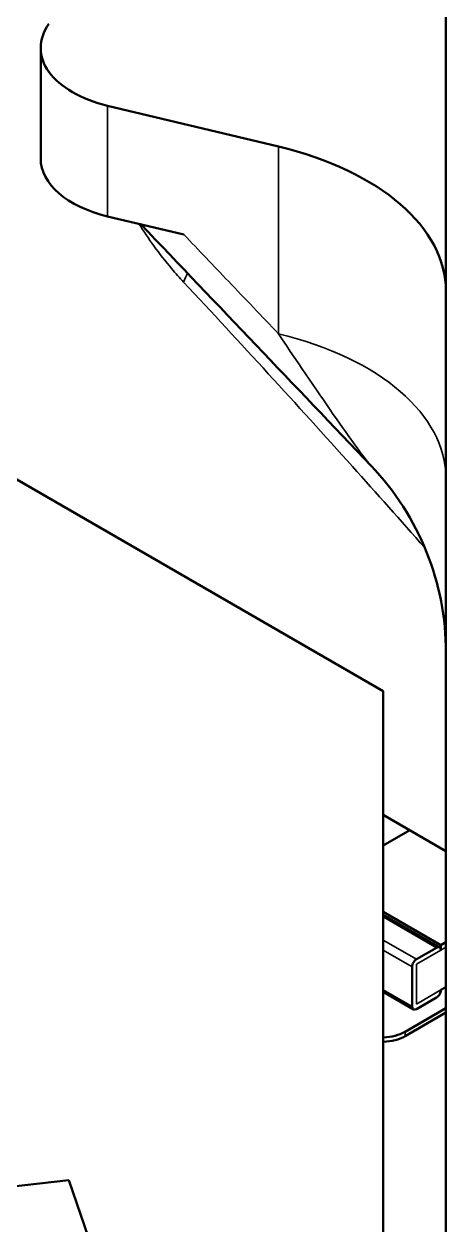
# Model space of a CAD drawing. Header units: inches. Extents: x -20.7 to 49, y -43 to 17.2.
# Drawn here: x 21.039 to 21.407, y 12.522 to 13.569 of the extents above; entities that cross this region are included whole.
import ezdxf

# ---------------------------------------------------------------- set-up
doc = ezdxf.new("R2010")
doc.units = ezdxf.units.IN
doc.header["$MEASUREMENT"] = 0
doc.layers.add('Visible (ANSI)', color=7, linetype='Continuous', lineweight=50)
doc.layers.add('Visible Narrow (ANSI)', color=7, linetype='Continuous', lineweight=35)

msp = doc.modelspace()

# ---------------------------------------------------------------- linework, layer by layer
at = {"layer": 'Visible (ANSI)'}
for p, q in [((21.40685320443023, 13.81209344776254), (21.40685320443024, 11.69817317080842)), ((21.05390107940404, 13.5477658822411), (21.05390107940405, 13.45132927819452)), ((20.42718408847555, 13.52132554148209), (21.35231009690958, 12.98720388791499)), ((21.11223020390498, 13.49736568411882), (21.26103039317789, 13.46178066766827)), ((21.17867895926851, 13.38503810531023), (21.11223020390498, 13.40092908007223)), ((21.35231009690958, 12.98720388791499), (21.35231009690958, 11.68228725987294)), ((21.40685320443024, 12.84772740729672), (21.35231009690959, 12.87921788510621)), ((21.35231009690959, 12.8524006319471), (21.37553451297481, 12.86580926223918)), ((21.40250320576303, 12.7656556960052), (21.35231009690959, 12.79463468486602)), ((21.40140244131172, 12.76374911619413), (21.35231009690959, 12.79209257875459)), ((21.38120649167503, 12.75336002558489), (21.39874496210044, 12.76348587181338)), ((21.40250320576303, 12.7656556960052), (21.40685320443024, 12.76816717029742)), ((21.40250320576303, 12.7613160488231), (21.40250320576303, 12.7656556960052)), ((21.37744824801244, 12.7121333767542), (21.37744824801244, 12.74685055421097)), ((21.37854901246376, 12.70970030938318), (21.35231009690959, 12.72484934595281)), ((21.38120649167503, 12.70996355376392), (21.39874496210044, 12.72008939999242)), ((21.40250320576303, 12.72659887136633), (21.40685320443024, 12.72911034565855)), ((21.40685320443024, 12.7107873882196), (21.37118451319953, 12.69019404833232)), ((21.40685320443024, 12.70692992405774), (21.37118451319953, 12.68633658417045)), ((21.07835228281793, 12.56085672994911), (20.98567965789794, 12.55021401027047)), ((21.07835228281793, 12.56085672994911), (21.09909023043381, 12.50066409438703))]:
    msp.add_line(p, q, dxfattribs=at)
msp.add_arc((21.17063273198929, 13.02060674153046), 0.2362204724409449, 0, 43.60997971697441, dxfattribs=at)
for centre, major_axis, ratio, start_param, end_param in [((21.14838926838042, 13.5477658822411), (-0.09448818897637798, -3.606039351636827e-16), 0.5773502691896224, 5.89048622548086, 7.461282552275766), ((21.17063273198929, 13.33578017236256), (0.2362204724409449, 8.392237036536617e-16), 0.5773502691896226, 0, 1.178097245096158), ((21.14838926838042, 13.45132927819452), (-0.09448818897637797, -5.070309876240875e-16), 0.5773502691896225, 0, 1.178097245096131), ((3253.063323515339, 2351.863667980996), (-4207.46195577475, 3022.892721026144), 0.7531884748672429, 1.325070996202314, 1.32512783418259), ((21.39874496210044, 12.75914622463128), (0.002657479211272032, 0.004602891562840681), 0.5773501093351846, 5.497787005344535, 7.068583332139087), ((21.38120649167503, 12.74902037840279), (0.002657479211272307, 0.004602891562840522), 0.5773501093351846, 0.7853980249596741, 2.356194351755558), ((21.39874496210044, 12.72442904717452), (-0.002657479211272307, -0.004602891562840522), 0.5773501093351846, 0.7853980249596741, 2.356194351755558), ((21.38120649167503, 12.71430320094602), (-0.002657479211272032, -0.004602891562840681), 0.5773501093351846, 5.497787005344535, 7.068583332139087), ((21.35030537017864, 12.70224852017573), (-0.02952743618326772, 1.729259779989478e-15), 0.5773502691896254, 1.638742289705316, 2.356198928365965), ((21.35030537017864, 12.69839105601387), (-0.02952743618326772, 1.729259779989478e-15), 0.5773502691896254, 1.638742289705316, 2.356198928365965)]:
    msp.add_ellipse(centre, major_axis=major_axis, ratio=ratio, start_param=start_param, end_param=end_param, dxfattribs=at)
at = {"layer": 'Visible Narrow (ANSI)'}
for p, q in [((21.11223020390498, 13.40092908007223), (21.11223020390498, 13.49736568411882)), ((21.26103039317789, 13.46178066766827), (21.26103039317828, 13.29858524010801)), ((21.39874496210044, 12.76348587181338), (21.35231009690959, 12.79029503888547)), ((21.38120649167503, 12.75336002558489), (21.35231009690959, 12.77004335764289)), ((21.37744824801244, 12.74685055421097), (21.35231009690959, 12.76136406448024)), ((21.38120649167503, 12.74902037840279), (21.40250320576303, 12.7613160488231)), ((21.40250320576303, 12.7613160488231), (21.40685320443024, 12.76382752311532)), ((21.38120649167503, 12.71430320094602), (21.38120649167503, 12.74902037840279)), ((21.37744824801244, 12.7121333767542), (21.35231009690959, 12.72664688702347)), ((21.38120649167503, 12.71430320094602), (21.40250320576303, 12.72659887136633)), ((21.37118451319953, 12.68633658417045), (21.37118451319953, 12.69019404833232))]:
    msp.add_line(p, q, dxfattribs=at)
for centre, major_axis, ratio, start_param, end_param in [((21.0113163635207, 13.24719862711659), (-0.1726134317972864, -0.1612597741638835), 0.3042467321580917, 2.490466328850435, 2.547065460623674), ((21.17063273198929, 13.17258474480239), (0.2362204724409449, 9.124372298838639e-16), 0.5773502691896225, 0, 1.178097245094407)]:
    msp.add_ellipse(centre, major_axis=major_axis, ratio=ratio, start_param=start_param, end_param=end_param, dxfattribs=at)
for points, knots in [([(21.13949828566405, 13.3944080595309), (21.14359815508298, 13.38789851233928), (21.14788713822928, 13.38153011061612), (21.15735927125756, 13.36840854519751), (21.1625873459164, 13.36170332273773), (21.17138197523501, 13.35128693562034), (21.17483609722394, 13.34739595734192), (21.17834946143874, 13.34363523116321)], [0.2358360516223445, 0.2358360516223445, 0.2358360516223445, 0.2358360516223445, 0.255406299401194, 0.255406299401194, 0.2773626852008402, 0.2773626852008402, 0.2910854263256191, 0.2910854263256191, 0.2910854263256191, 0.2910854263256191]), ([(21.26103039317846, 13.29858524010814), (21.24649274928979, 13.31384664285217), (21.23195518828177, 13.32910810563091), (21.20450472840468, 13.35792574047123), (21.19159181240925, 13.37148190012768), (21.17867895926851, 13.38503810531023)], [0.3712325739324925, 0.3712325739324925, 0.3712325739324925, 0.3712325739324925, 0.4254676915618023, 0.4254676915618023, 0.4736422719516064, 0.4736422719516064, 0.4736422719516064, 0.4736422719516064]), ([(21.17834946143878, 13.34363523116317), (21.22772380275849, 13.29078463936422), (21.27674570807645, 13.23718593348262), (21.34648710378586, 13.1594205215552), (21.36749333395634, 13.13579803177513), (21.38843361173204, 13.11205556663692)], [-0.3856994394609669, -0.3856994394609669, -0.3856994394609669, -0.3856994394609669, -0.1928497197304834, -0.1928497197304834, -0.1093511550462715, -0.1093511550462715, -0.1093511550462715, -0.1093511550462715]), ([(21.26103039317828, 13.29858524010815), (21.27952463836701, 13.27096742743959), (21.29700433576695, 13.24521518373426), (21.32591693832837, 13.2037420355382), (21.33719288567482, 13.18833058403233), (21.34161451023056, 13.18363493742396)], [-0.2910946902734957, -0.2910946902734957, -0.2910946902734957, -0.2910946902734957, -0.1635057623509413, -0.1635057623509413, -0.03656332168469389, -0.03656332168469389, -0.03656332168469389, -0.03656332168469389])]:
    msp.add_open_spline(points, degree=3, knots=knots, dxfattribs=at)

doc.saveas('drawing.dxf')
